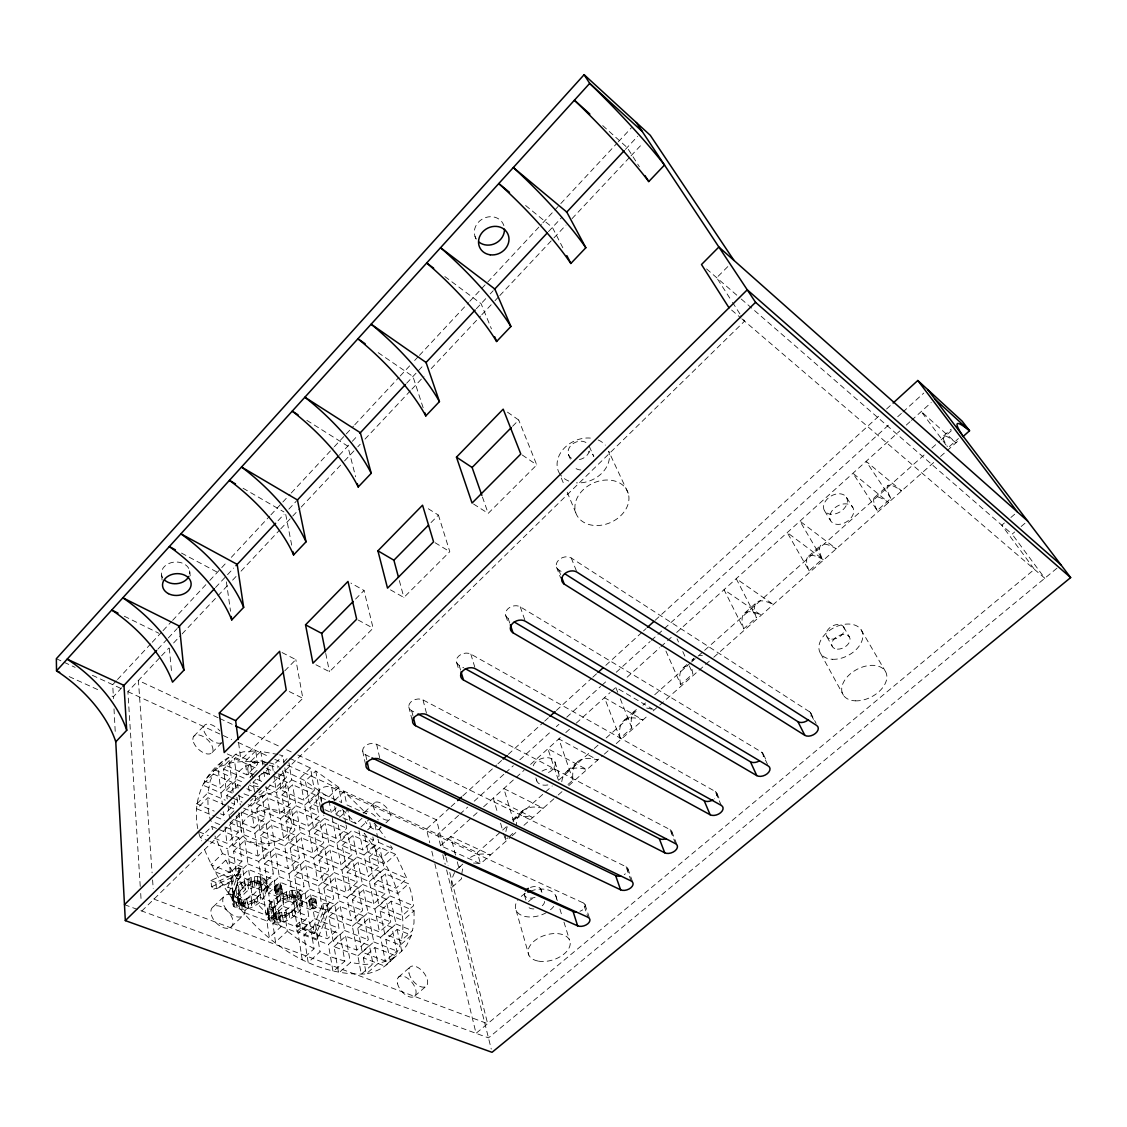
<?xml version="1.0" encoding="UTF-8"?>
<svg xmlns="http://www.w3.org/2000/svg" width="1127" height="1127" viewBox="0 0 1127 1127"><rect width="100%" height="100%" fill="white"/><g stroke="black" fill="none" stroke-linecap="round" stroke-linejoin="round"><path stroke-width="0.75" stroke-dasharray="5 3.75" d="M267.62 890.372C270.663 877.891 256.829 873.157 247.855 879.215C237.6 883.991 228.288 894.627 233.599 906.333C247.081 916.434 272.396 898.642 266.761 882.032M414.088 910.729L413.989 923.083L412.426 930.691L401.212 940.594L384.73 934.029L380.067 911.137L391.139 901.177L414.088 910.729L403.043 920.548M301.487 895.965C293.626 930.338 239.431 915.885 286.314 891.936C301.754 883.878 308.333 907.066 295.739 914.208C288.921 922.661 266.099 929.479 267.338 911.954M281.694 886.033L279.89 888.569L277.087 889.076L274.861 888.189L274.523 886.428L277.58 884.371L281.229 885.202L282.525 893.077L279.411 895.134L275.735 894.317L274.425 887.358M282.525 893.077L281.229 885.202M315.983 899.811L314.151 902.29L311.418 902.797L309.263 901.938L308.967 900.219L311.996 898.205L315.546 899.008L316.898 906.784L313.827 908.799L310.249 908.024L308.84 901.121M275.298 893.5L277.143 890.922L279.876 890.429L282.144 891.33M309.84 907.207L310.629 905.418L312.996 904.291L315.616 904.502L316.997 905.883M238.6 903.939C233.345 892.499 250.729 875.693 261.013 882.427L261.788 891.203C257.872 897.923 246.883 910.419 238.6 903.939L237.882 895.148M196.915 803.79L207.988 792.732L210.2 780.87L213.341 773.995L231.894 782.166L233.19 792.351M261.788 891.203L261.013 882.427M272.748 910.236C275.65 902.614 287.413 890.147 295.866 896.359C294.767 904.601 281.37 917.66 272.945 911.391L272.748 910.236L274.664 922.985M296.993 903.629L296.824 902.473C288.329 896.303 274.875 909.08 273.805 917.519C275.678 920.463 279.876 919.505 282.525 918.266C293.471 912.574 301.275 903.995 295.091 890.922M267.62 888.189C258.041 874.158 230.401 891.598 233.599 906.333M232.866 900.135C244.672 909.348 262.746 896.43 266.761 884.216M268.184 918.096C269.128 904.558 292.978 888.78 302.459 902.065M232.486 874.791L227.865 887.188L228.584 893.387L233.416 895.261L232.683 889.076L240.136 868.452L238.642 867.86L210.904 880.539L211.566 886.766L216.525 888.696L233.233 880.99L232.486 874.791L215.849 882.483L210.904 880.539M232.458 896.486L238.854 878.849L237.572 878.342L213.75 889.217M233.416 895.261L240.91 874.651L240.136 868.452M228.584 893.387L233.233 880.99M313.306 927.451L322.787 903.544L328.211 903.896L329.267 909.954L317.546 939.298L297.035 931.423L296.091 925.323L299.571 922.125L313.306 927.451L314.292 933.522L300.529 928.211L299.571 922.125M314.292 933.522L323.815 909.616L322.787 903.544M317.546 939.298L316.546 933.226L328.211 903.896M390.28 961.232L385.843 939.481L397.127 929.451L411.496 935.199L406.565 945.609L401.719 951.16L384.701 966.05L363.345 957.88L374.897 947.61L396.211 955.921L389.632 960.091L377.883 963.627L366.219 973.925C292.132 977.602 229.246 911.377 203.55 847.152M238.642 901.346C242.559 894.429 253.49 882.187 261.858 888.583L262.056 889.766M237.642 896.585L237.853 897.754C246.095 904.248 257.069 891.739 260.957 885.047M222.498 761.486L204.297 780.912L220.413 787.886L231.26 777.095L228.781 757.443C199.31 773.531 189.195 810.398 201.437 840.798M116.306 680.821L112.714 684.667L113.461 698.641M117.504 679.525L151.06 643.503M152.258 642.221L161.837 631.937M163.035 630.641L171.417 621.639M172.628 620.357L208.565 581.757M209.763 580.475L220.554 568.896M221.751 567.614L226.541 562.458M231.331 557.316L269.677 516.152M270.874 514.87L281.651 503.29M282.849 502.008L290.048 494.288M291.245 492.992L333.169 447.968M334.367 446.686L353.54 426.105M354.737 424.823L399.071 377.221M400.268 375.939L409.862 365.641M414.651 360.499L418.244 356.639M419.441 355.357L468.564 302.614M469.762 301.318L486.54 283.314M487.737 282.032L541.65 224.132M542.848 222.85L559.626 204.846M560.823 203.55L617.145 143.101M618.343 141.805L631.514 127.661M121.772 687.738L113.362 696.725L110.207 695.289M157.836 649.194L167.444 638.91M168.36 637.938L177.207 628.486M215.525 587.519L226.344 575.967M227.541 574.671L233.74 568.064M278.031 520.716L284.032 514.292M288.85 509.15L296.246 501.247M339.326 455.195L351.342 442.347M352.357 441.263L358.062 435.163M406.636 383.25L423.682 365.021M476.355 308.728L485.962 298.444M490.245 293.879L493.175 290.738M548.469 231.641L561.993 217.187M625.4 149.412L637.586 136.381M140.255 886.442L127.886 691.654L160.386 657.055M161.598 655.773L168.811 648.081M173.628 642.953L180.855 635.262M182.053 633.98L227.795 585.265M232.613 580.137L236.219 576.291M241.037 571.164L279.552 530.141M280.75 528.859L300.007 508.347M301.219 507.065L343.341 462.197M344.552 460.915L356.583 448.095M357.794 446.813L360.203 444.249M365.007 439.121L410.749 390.407M411.947 389.125L423.991 376.305M431.218 368.614L480.567 316.067M481.764 314.785L493.795 301.966M495.007 300.684L498.613 296.838M499.825 295.556L552.779 239.149M553.991 237.867L566.022 225.048M572.037 218.638L629.81 157.104M631.021 155.822L641.855 144.284M193.83 736.227L204.396 725.422M512.588 426.288L518.716 420.033L507.432 412.13M284.779 670.833L295.837 659.619L281.102 652.068M355.583 599.057L364.049 590.463L350.92 583.068M431.007 522.604L438.417 515.081L425.442 506.981M212.087 752.54L222.695 741.82M228.781 757.443L218.075 768.177L220.413 787.886M213.341 773.995L202.437 784.927L221.005 792.985L222.428 804.903M235.501 754.287L224.851 764.951L246.94 774.827L257.562 764.303L255.773 750.85L243.108 751.878L235.501 754.287L257.562 764.303M232.247 793.056L226.161 790.393L223.569 769.023L234.247 758.33L258.266 769.192M727.817 266.606L716.687 277.721L731.564 300.881M227.231 753.921L240.91 760.105L302.839 698.303L295.837 659.619M315.94 664.775L329.464 671.734L373.107 628.204L364.049 590.463M390.491 589.858L403.875 597.493L449.8 551.681L438.417 515.081M473.523 504.008L488.174 513.391L536.748 464.902L518.716 420.033M225.654 805.34L207.861 797.719L196.746 808.792L214.539 816.3M255.773 750.85L245.249 761.331L232.514 762.472L221.244 766.121L211.735 772.291M277.89 754.456L260.802 751.385L250.293 761.824L252.462 777.292M221.005 792.985L231.894 782.166M226.161 790.393L237.008 779.645L234.247 758.33M227.203 798.888L226.781 795.493L237.67 784.716L240.713 786.054M257.083 770.361L249.969 777.391A10.312 7.044 -9.5 0 1 253.35 774.277M274.692 776.616L287.16 782.265L290.569 803.354L279.792 813.764L256.111 803.452L253.138 782.194L263.788 771.685L273.143 775.911M279.552 754.893L282.877 755.752L272.452 766.022L273.481 772.699M216.511 828.458L211.707 826.471L200.381 837.615L208.382 840.897M220.483 813.779L223.625 815.117L234.684 804.241L234.261 800.846M230.415 814.342L235.346 809.496L227.26 806.03M283.455 762.204L288.089 757.654M250.504 801.001L252.913 798.649M258.914 792.76L261.323 790.407M230.119 822.865L241.206 812.003L265.972 822.625L269.24 845.335L258.027 856.083L232.909 845.757L230.119 822.865L254.913 833.318L258.027 856.083M141.819 911.01L744.567 321.139L740.848 315.349M228.034 805.692L229.485 817.596L254.195 828.077L251.194 806.073L262.056 795.451L258.999 794.112M256.111 803.452L266.916 792.887L265.958 786.364M269.564 784.956L275.791 787.731L286.371 777.405L282.877 755.752M256.815 808.51L267.662 797.93L291.372 808.383L294.894 830.19L283.919 840.672L259.886 830.486L256.815 808.51L280.567 818.794L283.919 840.672M279.792 813.764L276.538 792.605L287.16 782.265M289.681 758.288L310.488 768.051L314.419 790.14L303.867 800.297L281.158 790.14L291.738 779.842L288.935 762.768M214.581 838.206L226.964 843.306L238.234 832.346L236.177 816.018M281.919 795L292.541 784.688L315.278 794.972L319.011 815.962L308.277 826.176L285.23 816.145L281.919 795L304.699 805.143L308.277 826.176M241.896 861.465L222.498 853.59L211.003 864.761L230.429 872.509L241.896 861.465L238.91 837.798L218.117 829.134M230.429 872.509L227.612 848.758L238.91 837.798M310.488 768.051L300.106 778.137L303.867 800.297M232.909 845.757L244.165 834.839L241.206 812.003M254.195 828.077L265.211 817.399L262.056 795.451M315.757 770.995L319.645 792.52L341.735 802.551L338.79 787.336L315.757 770.995L305.375 781.053L309.108 802.635L318.589 806.876M233.571 851.209L244.869 840.277L270.015 850.744L273.41 874.256L261.971 885.089L236.459 874.918L233.571 851.209L258.759 861.507L261.971 885.089M225.668 860.211L214.13 871.382L231.091 878.158L233.768 900.783L245.461 889.668L242.615 867.114L225.668 860.211L236.698 878.13L245.461 889.668M254.913 833.318L265.972 822.625M259.886 830.486L270.889 819.85L267.662 797.93M260.619 835.713L271.663 825.063L295.739 835.389L299.373 857.957L288.202 868.508L263.788 858.464L260.619 835.713L284.722 845.884L288.202 868.508M280.567 818.794L291.372 808.383M285.23 816.145L296.007 805.777L292.541 784.688M286.019 821.174L296.838 810.792L319.899 820.949L323.759 842.644L312.827 852.928L289.456 843.024L286.019 821.174L309.136 831.191L312.827 852.928M304.699 805.143L315.278 794.972M309.108 802.635L319.645 792.52M231.091 878.158L242.615 867.114M236.459 874.918L247.94 863.916L244.869 840.277M346.088 825.02L346.707 828.232L336.015 838.263L313.588 828.486L309.939 807.467L320.519 797.338L327.436 800.381M237.149 880.567L248.673 869.551L274.213 879.863L277.735 904.234L266.071 915.124L240.15 905.136L237.149 880.567L262.746 890.696L266.071 915.124M258.759 861.507L270.015 850.744M213.397 906.643L225.217 895.345M263.788 858.464L275.016 847.758L271.663 825.063M338.79 787.336L328.394 797.268L304.036 780.194L279.257 768.501M264.549 863.874L275.805 853.153L300.247 863.324L304.008 886.681L292.626 897.303L267.846 887.428L264.549 863.874L289.019 873.89L292.626 897.303M284.722 845.884L295.739 835.389M289.456 843.024L300.416 832.571L296.838 810.792M334.804 800.297L344.059 791.492L366.684 813.891L346.82 804.861L344.059 791.492M290.259 848.222L301.275 837.77L324.675 847.8L328.675 870.227L317.532 880.581L293.809 870.819L290.259 848.222L313.715 858.098L317.532 880.581M309.136 831.191L319.899 820.949M313.588 828.486L324.308 818.315L323.731 815.089M324.9 809.693L331.225 812.525L337.072 806.988M314.447 833.487L325.21 823.302L347.665 833.191L351.849 854.745L340.96 864.846L318.208 855.21L314.447 833.487L336.931 843.235L340.96 864.846M335.635 814.018L342.664 807.355M240.15 905.136L251.842 894.063L248.673 869.551M362.035 818.244L356.217 823.696L336.325 814.807L340.988 810.383M339.579 817.399L347.764 809.665L349.976 820.893M262.746 890.696L274.213 879.863M267.846 887.428L279.271 876.637L275.805 853.153M254.984 901.065L243.249 912.137L266.86 920.942L269.297 937.537L281.13 926.591L278.566 910.038L254.984 901.065L264.859 911.842L281.13 926.591M230.641 927.366A13.538 8.199 46.1 0 0 223.611 907.911A13.538 8.199 46.1 0 0 211.637 915.828A13.538 8.199 46.1 0 0 230.641 927.366L242.559 916.152A13.609 8.1 46.1 0 0 235.402 896.698A13.609 8.1 46.1 0 0 223.54 904.502A13.609 8.1 46.1 0 0 242.559 916.152M268.62 893.035L280.102 882.23L304.91 892.246L308.812 916.434L297.204 927.127L272.03 917.42L268.62 893.035L293.471 902.882L297.204 927.127M289.019 873.89L300.247 863.324M293.809 870.819L304.98 860.31L301.275 837.77M313.715 858.098L324.675 847.8M294.654 876.186L305.868 865.663L329.619 875.566L333.747 898.754L322.392 909.179L298.317 899.571L294.654 876.186L318.448 885.921L322.392 909.179M318.208 855.21L329.14 844.954L325.21 823.302M364.542 812.201L374.882 802.509M336.931 843.235L347.665 833.191M319.096 860.38L330.07 850.11L352.836 859.873L357.16 882.145L346.059 892.316L322.984 882.821L319.096 860.38L341.904 869.988L346.059 892.316M341.171 840.517L351.863 830.514L373.502 840.094L362.852 849.955L341.171 840.517L337.536 821.231M361.006 826.979L369.177 819.343M342.115 845.489L352.836 835.473L374.713 845.109L379.179 866.536L368.332 876.454L346.186 867.072L342.115 845.489L364.021 854.984L368.332 876.454M266.86 920.942L278.566 910.038M272.03 917.42L283.68 906.573L280.102 882.23M367.656 829.824L374.657 823.302L385.124 837.347M293.471 902.882L304.91 892.246M284.539 912.363L287.315 931.212L275.481 942.13L272.847 923.238L284.539 912.363L309.742 922.196L314.039 948.807L302.177 959.556M298.317 899.571L309.7 888.992L305.868 865.663M379.038 829.275L381.349 827.119M385.969 822.837L389.435 819.625A11.27 5.565 47.1 0 0 382.546 804.129A11.27 5.565 47.1 0 0 374.389 809.496A11.27 5.565 47.1 0 0 389.435 819.625M318.448 885.921L329.619 875.566M322.984 882.821L334.113 872.509L330.07 850.11M299.19 905.136L310.615 894.556L334.733 904.277L339.002 928.282L327.436 938.777L302.98 929.352L299.19 905.136L323.336 914.715L327.436 938.777M341.904 869.988L352.836 859.873M346.186 867.072L357.076 856.999L352.836 835.473M323.914 888.161L335.085 877.834L358.189 887.456L362.64 910.489L351.342 920.717L327.929 911.391L323.914 888.161L347.046 897.627L351.342 920.717M364.021 854.984L374.713 845.109M363.345 957.88L366.219 973.925C421.301 962.204 403.79 891.88 381.856 858.281L368.05 852.223L378.7 842.39L378.024 839.206M347.158 872.199L358.076 862.127L380.25 871.622L384.87 893.753L373.826 903.741L351.37 894.5L347.158 872.199L369.36 881.568L373.826 903.741M369.064 857.168L379.743 847.321L395.591 854.308L406.861 878.454L396.056 888.203L373.431 878.609L369.064 857.168L384.927 864.043L395.591 854.308M297.035 931.423L300.529 928.211M302.233 959.922L298.091 932.902L309.742 922.196M302.98 929.352L314.588 918.702L310.615 894.556M390.646 845.743L392.492 848.546L381.856 858.281L364.148 833.078L368.05 852.223M323.336 914.715L334.733 904.277M327.929 911.391L339.269 900.994L335.085 877.834M315.546 924.464L320.026 951.737L308.178 962.444L303.896 935.114L315.546 924.464L340.016 934.001L344.834 961.106L333.029 971.657L328.408 944.511L340.016 934.001M347.046 897.627L358.189 887.456M351.37 894.5L362.457 884.371L358.076 862.127M328.887 916.913L340.269 906.517L363.711 915.969L368.318 939.805L356.808 950.089L333.057 940.946L328.887 916.913L352.357 926.211L356.808 950.089M449.828 807.749L426.429 829.106L429.739 842.728M451.124 806.566L456.322 801.818M462.831 795.873L496.627 765.022M497.923 763.838L501.825 760.274M508.319 754.343L543.425 722.294M544.721 721.111L548.624 717.547M556.414 710.433L591.52 678.384M592.816 677.2L596.718 673.636M605.819 665.339L642.221 632.106M643.517 630.923L646.109 628.542M655.21 620.23L880.102 414.919M886.597 408.988L891.795 404.241M369.36 881.568L380.25 871.622M373.431 878.609L384.265 868.72L379.743 847.321M352.371 899.811L363.5 889.668L385.969 899.022L390.745 921.9L379.489 931.944L356.724 922.858L352.371 899.811L374.882 909.024L379.489 931.944M374.474 883.723L385.349 873.819L408.58 883.779L411.862 895.035L413.51 905.756L402.508 915.547L378.982 905.869L374.474 883.723L397.746 893.528L408.58 883.779M458.59 815.384L437.741 834.318L441.122 847.884M459.886 814.201L467.705 807.101M474.213 801.198L504.192 773.981M505.488 772.798L513.306 765.712M519.829 759.795L551.103 731.409M556.315 726.676L558.922 724.309M566.74 717.209L600.606 686.456M601.917 685.272L607.129 680.539M616.244 672.255L650.124 641.502M651.434 640.319L656.647 635.586M657.943 634.402L889.879 423.851M897.698 416.751L901.6 413.215M902.91 412.031L923.76 393.098M333.057 940.946L344.608 930.493L340.269 906.517M477.101 812.708L440.572 845.701L480.44 863.846L510.756 836.995M483.624 806.819L514.926 778.546M516.236 777.362L524.055 770.29M530.578 764.402L560.584 737.297M565.796 732.592L569.713 729.056M576.235 723.168L610.158 692.527M611.454 691.358L616.68 686.639M627.119 677.214L659.732 647.757M661.028 646.588L672.284 636.417M676.679 632.444L899.755 430.979M906.277 425.09L910.193 421.554M911.489 420.371L931.24 402.55M352.357 926.211L363.711 915.969M356.724 922.858L368.022 912.673L363.5 889.668M374.882 909.024L385.969 899.022M378.982 905.869L390.027 895.923L385.349 873.819M334.043 946.666L345.651 936.199L369.417 945.483L372.995 963.909L361.288 974.249L357.865 955.781L334.043 946.666L338.621 973.066L350.412 962.557L364.26 964.43L372.995 963.909M357.766 928.352L369.092 918.139L391.886 927.338L396.817 950.991L385.349 961.092L362.26 952.202L357.766 928.352L380.588 937.396L385.349 961.092M357.865 955.781L369.417 945.483M362.26 952.202L373.784 941.947L369.092 918.139M380.588 937.396L391.886 927.338M459.083 867.41L462.929 863.972M522.843 810.623L512.207 820.09A79.27 34.712 50.2 0 1 532.747 817.526L493.288 798.085L497.655 813.145M567.233 771.093L578.264 761.274M624.273 720.308L635.698 710.137M683.413 667.649L686.963 664.479M691.71 660.253L694.077 658.14M744.778 612.989L757.09 602.029M808.524 556.231L821.301 544.848M874.749 497.261L888.048 485.413M943.637 435.91L951.188 429.19M384.73 934.029L395.971 924.013L391.139 901.177M473.495 863.043A77.904 37.332 50.7 0 1 480.44 863.846L477.383 852.561L507.601 825.682M512.855 821.005L552.258 785.928M558.837 780.081L592.985 749.68M594.309 748.511L598.24 745.003M606.129 737.988L637.657 709.925M642.911 705.248L645.532 702.91M654.731 694.725L690.203 663.155M691.513 661.986L696.768 657.323M698.078 656.153L703.333 651.476M704.657 650.307L925.352 453.885M931.916 448.039L939.805 441.023M941.115 439.854L952.935 429.331M503.473 833.219L505.417 839.925L507.84 837.784M509.052 836.713L515.081 831.36M567.98 784.491L572.981 780.053A80.975 31.274 49.7 0 1 597.719 760.007L558.823 738.889L572.981 780.053M620.089 738.312A82.158 28.781 49.4 0 1 642.939 719.956L604.466 697.669L620.089 738.312L631.796 727.943A82.454 28.147 49.4 0 1 637.882 708.855M665.944 651.068L680.708 684.624L692.866 673.847A84.004 24.766 49 0 1 691.823 667.508M743.665 628.838A85.286 21.836 48.7 0 1 761.246 615.201L724.027 589.689L743.665 628.838L756.287 617.652A85.61 21.089 48.6 0 1 773.319 604.523L736.227 578.672L756.287 617.652M809.101 570.854A86.948 17.919 48.3 0 1 823.738 559.88L787.238 532.592L809.101 570.854L822.245 559.217A87.286 17.116 48.3 0 1 836.262 548.793L799.931 521.139L822.245 559.217M877.186 510.531A88.681 13.679 48 0 1 888.611 502.445L852.942 473.255L877.186 510.531L890.865 498.416A89.033 12.806 47.9 0 1 901.628 490.921L866.128 461.352L890.865 498.416M949.371 446.588L958.429 438.558M512.081 835.825L517.349 831.163M523.942 825.33L556.907 796.141M558.217 794.972L562.176 791.478M568.769 785.632L603.044 755.287M604.368 754.118L608.312 750.624M616.23 743.609L647.926 715.546M653.139 710.926L658.407 706.263M659.732 705.093L712.461 658.407M713.785 657.238L933.945 462.295M940.538 456.463L959.711 439.488M411.496 935.199L400.226 945.13L385.843 939.481M398.634 977.024L410.172 966.966M414.68 996.099L426.288 986.097M1004.396 522.984L1001.804 525.196L1034.389 569.346L476.045 1033.332L434.289 861.451M1010.905 517.462L1016.103 513.039M741.327 299.092L1012.116 534.156L1014.694 531.958M1021.161 526.492L1025.049 523.21M1056.943 568.219L488.456 1037.882L124.477 904.671M211.566 886.766L239.403 874.045L240.91 874.651M323.815 909.616L329.267 909.954M267.451 764.768L259.097 762.655L245.249 761.331L246.94 774.827M269.114 765.177L277.665 767.881M344.834 961.106L332.676 957.457L320.026 951.737M272.847 923.238L298.091 932.902M303.896 935.114L328.408 944.511M296.091 925.323L316.546 933.226M227.865 887.188L232.683 889.076M251.842 894.063L277.735 904.234M283.68 906.573L308.812 916.434M314.588 918.702L339.002 928.282M344.608 930.493L368.318 939.805M373.784 941.947L396.817 950.991M247.94 863.916L273.41 874.256M279.271 876.637L304.008 886.681M309.7 888.992L333.747 898.754M339.269 900.994L362.64 910.489M368.022 912.673L390.745 921.9M395.971 924.013L412.426 930.691M209.988 841.559L227.612 848.758M380.067 911.137L403.339 920.66M199.099 831.839L208.382 835.656M219.666 824.57L210.383 820.695L208.101 808.679L207.861 797.719M225.851 827.162L238.234 832.346M244.165 834.839L269.24 845.335M275.016 847.758L299.373 857.957M304.98 860.31L328.675 870.227M334.113 872.509L357.16 882.145M362.457 884.371L384.87 893.753M390.027 895.923L413.51 905.756M216.159 816.976L224.259 820.386M196.563 803.65L214.2 811.116M207.988 792.732L225.259 800.184M231.542 802.889L234.684 804.241M243.615 808.087L265.211 817.399M270.889 819.85L294.894 830.19M300.416 832.571L323.759 842.644M329.14 844.954L351.849 854.745M357.076 856.999L379.179 866.536M384.265 868.72L406.861 878.454M226.781 795.493L231.359 797.465M232.895 798.127L242.037 802.1M248.151 804.748L251.194 806.073M238.332 795.704L245.94 799.015M215.172 770.009L231.26 777.095M246.813 788.745L252.913 791.422M237.008 779.645L243.094 782.335M249.166 785.026L259.802 789.731M266.916 792.887L290.569 803.354M296.007 805.777L319.011 815.962M324.308 818.315L346.707 828.232M223.569 769.023L245.996 779.011M253.138 782.194L259.379 784.97M265.62 787.745L276.538 792.605M309.939 807.467L317.87 811.003M257.125 779.377L263.338 782.166M378.7 842.39L392.492 848.546M69.17 676.609L100.726 690.978M266.183 768.22L277.059 773.164M278.608 773.869L286.371 777.405M291.738 779.842L314.419 790.14M56.35 658.717L62.619 661.605M64.183 662.324L75.143 667.367M92.358 675.298L124.858 690.259M127.886 691.654L231.655 739.439M238.051 742.383L268.381 756.344M274.763 759.288L281.158 762.218M287.54 765.163L477.383 852.561M321.674 800.888L321.054 797.493A8.509 5.762 -11.7 0 1 319.843 789.421A8.509 5.762 -11.7 0 1 331.704 787.308L583.237 902.896L587.9 917.223M218.117 717.744L138.396 680.469L152.089 872.89M219.723 718.477L234.064 725.196M250.011 732.649L280.313 746.807M286.681 749.793L291.47 752.033M297.852 755.005L436.558 819.864L443.799 848.73M631.134 880.976L626.048 866.762L376.643 744.285A8.593 5.959 -13 0 0 364.669 746.384A8.593 5.959 -13 0 0 365.669 754.794L370.417 757.09M124.322 616.23L158.921 633.289M289.273 691.569L302.839 698.303M675.58 843.714L670.044 829.627L423.005 699.923A8.706 6.17 -14.6 0 0 410.89 701.98A8.706 6.17 -14.6 0 0 411.679 710.757L416.356 713.166M181.503 553.089L218.06 572.615M358.161 620.019L373.107 628.204M721.28 805.396L715.251 791.45L470.847 654.125A8.819 6.396 -16.6 0 0 458.604 656.153A8.819 6.396 -16.6 0 0 459.154 665.31L463.746 667.846M243.052 488.245L283.919 511.926M767.557 764.458L761.753 752.202L520.237 606.847A8.946 6.607 -18.9 0 0 507.868 608.848A8.946 6.607 -18.9 0 0 508.164 618.399L511.193 620.188M314.039 948.807L298.204 939.34L287.315 931.212M435.05 542.707L449.8 551.681M306.854 420.357L347.792 446.137L355.597 476.777M813.511 719.392L809.595 711.813L571.262 558.006A9.086 6.832 -21.6 0 0 558.767 559.964A9.086 6.832 -21.6 0 0 558.795 569.938L561.753 571.826M522.252 454.998L536.748 464.902M378.193 352.666L412.961 376.488L423.132 407.72M444.827 276.552L481.088 303.67L491.442 328.887M525.591 205.494L552.413 227.429L562.838 247.799M731.606 310.038L741.002 318.096M741.975 318.927L1044.799 578.25L1012.116 534.156M706.559 268.93L739.988 297.951M602.72 125.604L627.147 147.538L639.375 166.768M342.453 809.538L356.217 823.696M946.004 444.954L921.252 411.552L956.02 442.756A90.484 9.072 47.6 0 0 947.356 446.602M732.494 302.332L739.918 313.912M846.476 497.401A12.848 9.115 -31.4 0 1 833.966 514.123A12.848 9.115 -31.4 0 1 825.936 500.529A12.848 9.115 -31.4 0 1 846.476 497.401L852.843 507.46A12.946 9.129 -31.2 0 1 840.207 524.238A12.946 9.129 -31.2 0 1 832.163 510.63A12.946 9.129 -31.2 0 1 852.843 507.46M824.499 510.714L830.669 520.843M861.197 629.937L885.258 671.114M843.63 626.922L849.349 636.882M826.908 636.769L832.487 646.785M820.724 653.674L843.489 695.331M810.609 712.771L816.103 723.379M222.498 853.59L214.947 835.98M763.388 754.273L767.008 761.937M628.218 493.26A28.02 21.54 -24.3 0 0 583.349 489.625A28.02 21.54 -24.3 0 0 594.197 525.45A28.02 21.54 -24.3 0 0 628.218 493.26L608.693 451.237A27.104 21.371 -24.6 0 1 576.432 482.835M677.059 638.84L678.496 642.01M682.807 651.561L684.962 656.337M689.273 665.888L692.866 673.847M589.238 446.32L593.802 456.449A11.298 8.903 -24.6 0 0 588.548 451.758M716.941 793.436L720.294 801.184M474.988 236.388L476.186 239.192M568.487 454.73L570.375 459.098M561.288 478.031L564.585 485.934M567.219 492.245L575.784 512.799M571.262 558.006L576.883 572.093M617.723 692.288L615.807 687.428L654.167 710.024A82.454 28.147 49.4 0 0 646.687 708.066M620.287 698.782L631.796 727.943M671.777 831.515L676.707 844.038M558.795 569.938L560.612 574.657M556.499 567.163L560.739 578.165M627.824 868.565L632.923 882.765M482.441 496.993L488.174 513.391M520.237 606.847L525.252 621.202M211.707 826.471L212.792 829.641M508.164 618.399L509.784 623.203M505.812 615.751L508.502 623.766M554.921 761.908L558.64 772.981M558.386 780.138L547.891 748.765L586.885 769.6A80.679 31.866 49.8 0 0 561.725 781.955M585.068 904.615L589.21 917.35M535.846 777.898L536.861 781.081M555.822 895.852L557.851 902.417M559.894 908.982L561.922 915.547M563.965 922.111L569.558 940.157M470.847 654.125L475.27 668.734M540.974 889.316L541.904 892.387M513.799 821.935L503.839 788.548L543.214 808.256A79.538 34.162 50.1 0 0 516.251 825.936M459.154 665.31L460.591 670.199M456.745 662.803L459.112 670.945M524.576 895.416L525.929 900.036M500.571 823.189L502.994 831.557M516.138 910.419L528.831 955.118M399.338 580.546L403.875 597.493M423.005 699.923L426.879 714.743M455.533 855.069L450.758 836.488L490.555 854.886A78.157 36.839 50.6 0 0 469.353 858.253M457.28 861.831L459.45 870.283M411.679 710.757L412.933 715.715M408.777 706.812L412.102 720.04M445.926 857.224L448.053 865.719M449.758 872.509L487.653 1023.696L153.962 899.135L153.709 895.627M442.812 854.675L445.207 864.324M446.616 869.931L491.259 1049.11M431.81 851.237L433.867 859.746M376.643 744.285L380.01 759.316M365.669 754.794L366.754 759.823M362.683 751.033L365.542 764.444M374.995 824.894L377.686 837.629M397.127 929.451L401.719 951.16M369.839 822.541L371.501 830.514M372.84 836.91L373.502 840.094M325.745 653.406L329.464 671.734M358.992 830.754L362.852 849.955M334.649 806.425L336.325 814.807M343.284 810.567L345.778 823.414M285.751 514.49L291.949 546.496M331.704 787.308L334.578 802.523M374.897 947.61L377.883 963.627M329.028 800.663L331.225 812.525M332.127 817.343L336.015 838.263M320.519 797.338L321.392 802.185M345.651 936.199L350.412 962.557M317.997 793.915L320.434 807.481M315.546 899.008L316.898 906.784M314.602 898.416L316.25 907.658M313.362 898.134L315.166 908.376M311.996 898.205L313.827 908.799M310.686 898.613L312.418 908.883M309.629 899.332L311.165 908.601M308.967 900.219L310.249 908.024M283.891 775.094L291.456 822.386A25.498 16.919 -10 0 1 256.266 843.405A25.498 16.919 -10 0 1 251.279 814.539A25.498 16.919 -10 0 1 291.456 822.386M300.867 894.176L302.402 904.192M299.557 892.725L300.529 898.825M300.726 900.431L301.698 906.531M297.57 891.612L298.528 897.726M299.388 902.882L300.345 908.982M278.749 774.728L281.158 790.14M297.401 905.446L298.359 911.546M295.218 895.444L296.697 905.023M294.105 894.782L295.049 900.896M292.386 890.739L293.33 896.853M292.654 894.429L293.598 900.529M293.851 902.248L295.739 914.208M273.734 774.376L275.791 787.731M291.034 894.429L291.963 900.543M289.456 891.077L290.386 897.205M291.893 910.56L292.823 916.674M289.23 894.796L290.146 900.91M269.226 774.334L268.001 766.177A10.242 7.044 -9.4 0 1 261.774 774.136M287.23 895.528L288.16 901.642M286.314 891.936L287.23 898.064M288.878 912.631L289.794 918.744M285.849 909.7L286.751 915.814M283.088 893.26L284.004 899.388M285.737 914.335L286.652 920.463M282.976 897.965L283.877 904.093M260.802 751.385L262.816 765.092M263.788 771.685L265 779.842M280.257 884.596L281.158 890.724M279.89 888.569L280.778 894.697M278.989 884.301L279.876 890.429M279.933 895.007L280.834 901.135M278.524 888.992L279.411 895.134M282.497 915.673L283.398 921.801M277.58 884.371L278.482 890.513M281.623 912.137L282.525 918.266M277.087 889.076L277.989 895.218M276.256 884.794L277.143 890.922M279.651 912.884L280.538 919.012M275.185 885.512L276.693 894.923M276.862 897.177L277.749 903.305M259.21 775.714L260.379 783.885M279.341 916.561L280.214 922.689M274.523 886.428L275.735 894.317M277.89 913.293L278.763 919.421M276.312 913.335L277.186 919.463M274.903 905.516L275.777 911.658M273.847 899.755L274.72 905.883M276.439 916.955L277.312 923.083M274.946 913.011L275.805 919.153M274.706 912.926L275.58 919.054M273.593 912.278L274.467 918.42M273.03 908.841L273.889 914.983M226.4 581.87L230.528 611.271M271.241 902.445L272.1 908.587M271.424 916.237L272.283 922.379M266.085 880.201L266.944 886.357M269.283 905.023L270.142 911.165M266.085 886.625L266.944 892.767M264.718 878.708L265.563 884.864M269.381 915.152L270.241 921.294M267.987 907.489L268.832 913.631M264.76 889.133L265.606 895.275M268.029 913.715L268.874 919.857M267.324 909.827L268.17 915.983M247.841 769.713L248.968 777.912M262.647 877.567L263.507 883.723M248.504 786.28L249.616 794.465M260.098 876.848L260.943 883.004M260.337 881.483L261.168 887.653M259.168 880.807L259.999 886.963M260.168 894.458L260.999 900.614M259.069 888.456L259.9 894.613M257.322 876.651L258.153 882.821M257.689 880.426L258.52 886.597M238.614 742.961L240.91 760.105M256.012 880.426L256.843 886.597M257.252 896.965L258.069 903.136M254.336 876.989L255.153 883.159M254.167 880.793L254.984 886.963M252.152 881.539L252.955 887.71M254.209 899.092L255.012 905.263M251.124 877.863L251.941 884.033M237.67 784.716L238.107 788.097M238.98 794.887L240.305 805.058M251.039 896.064L251.842 902.234M251.039 900.825L251.828 906.996M247.855 879.215L248.644 885.385M235.149 783.702L236.022 790.534M236.895 797.367L237.994 805.904M238.868 812.736L241.277 831.515M247.827 884.033L248.63 890.203M247.743 902.178L248.532 908.362M244.658 880.99L245.447 887.174M246.771 898.557L247.546 904.727M244.77 899.318L245.545 905.502M244.517 903.093L245.292 909.264M241.558 883.202L242.319 889.386M242.967 899.726L243.728 905.911M238.642 867.86L239.403 874.045M241.361 899.769L242.122 905.953M241.558 903.488L242.319 909.672M239.727 891.753L240.488 897.937M238.53 885.836L239.29 892.021M239.699 899.346L240.699 905.615M238.544 898.684L239.29 904.868M238.854 903.361L239.6 909.545M235.909 888.583L236.656 894.782M236.402 902.727L237.149 908.911M233.965 891.218L234.712 897.416M234.289 901.6L235.036 907.798M223.231 811.708L223.625 815.117M225.034 826.936L226.964 843.306M232.683 893.739L233.416 899.938M232.063 896.148L232.852 904.516M189.632 570.811L190.576 579.123M215.849 882.483L216.525 888.696M169.318 648.138L171.572 671.96M161.598 575.094L162.077 580.109M152.582 879.891L153.216 888.639M140.706 893.457L141.143 900.487M114.01 708.869L115.306 733.156M454.688 872.523A77.904 37.332 50.7 0 0 451.124 888.034L461.619 878.736A78.157 36.839 50.6 0 1 463.507 866.536M456.689 869.72A77.904 37.332 50.7 0 1 461.859 865.564M533.212 765.825A11.538 7.762 -18.5 0 1 544.933 757.795A11.538 7.762 -18.5 0 1 555.259 763.162A11.538 7.762 -18.5 0 1 547.102 773.066M542.002 771.136A11.622 7.748 -18.5 0 1 555.681 769.91A11.622 7.748 -18.5 0 1 557.555 779.222M547.849 784.956A11.622 7.748 -18.5 0 1 536.438 779.095M505.417 839.925A79.27 34.712 50.2 0 1 505.417 835.544M505.882 831.571A79.27 34.712 50.2 0 1 508.178 824.908M692.612 660.746A84.004 24.766 49 0 1 693.711 658.675M699.613 655.463A84.004 24.766 49 0 1 702.375 655.407M680.708 684.624A83.694 25.442 49.1 0 1 687.85 665.93M553.737 906.39A21.174 13.045 -17.4 0 1 550.497 909.757M546.285 912.673A21.174 13.045 -17.4 0 1 521.491 915.307A21.174 13.045 -17.4 0 1 517.969 899.839M521.223 896.402A21.174 13.045 -17.4 0 1 525.478 893.429M530.479 891.119A21.174 13.045 -17.4 0 1 556.499 899.191M282.313 770.924A24.752 16.905 -9.5 0 1 277.327 789.365A24.752 16.905 -9.5 0 1 251.659 796.056M248.715 795.479A24.752 16.905 -9.5 0 1 242.22 792.859M236.853 787.843A24.752 16.905 -9.5 0 1 241.587 769.149A24.752 16.905 -9.5 0 1 267.634 762.458M269.142 762.725A24.752 16.905 -9.5 0 1 279.186 767.318M568.741 481.06A27.104 21.371 -24.6 0 1 560.626 475.03M559.823 473.903A27.104 21.371 -24.6 0 1 563.091 449.434A27.104 21.371 -24.6 0 1 590.379 438.079M598.169 439.981A27.104 21.371 -24.6 0 1 605.312 445.123M544.538 901.459A8.819 5.438 -17.4 0 1 542.101 905.883M533.874 908.94A8.819 5.438 -17.4 0 1 527.718 906.207M528.478 901.811A8.819 5.438 -17.4 0 1 535.86 897.543M258.21 786.519A10.312 7.044 -9.5 0 1 250.109 782.913M263.549 772.474A10.312 7.044 -9.5 0 1 269.057 775.869M580.828 469.987A11.298 8.903 -24.6 0 1 574.052 466.93M589.379 451.054A11.2 8.889 -24.7 0 1 579.193 459.619M571.459 458.309A11.2 8.889 -24.7 0 1 572.009 444.404A11.2 8.889 -24.7 0 1 588.097 444.306M254.026 774.798A10.242 7.044 -9.4 0 1 249.87 764.261A10.242 7.044 -9.4 0 1 266.028 762.937M530.451 887.4A8.762 5.438 -17.4 0 1 539.467 887.639A8.762 5.438 -17.4 0 1 540.199 893.711M535.086 897.303A8.762 5.438 -17.4 0 1 524.492 892.528M583.237 902.896A7.382 4.494 -18.4 0 1 579.954 911.306M626.048 866.762A7.48 4.621 -19.7 0 1 624.259 874.637M670.044 829.627A7.579 4.747 -21 0 1 669.565 836.713M715.251 791.45A7.692 4.874 -22.5 0 1 714.574 798.818M761.753 752.202A7.819 5.001 -24.1 0 1 762.162 758.513M809.595 711.813A7.959 5.142 -25.8 0 1 809.792 718.392M475.988 238.586A15.454 13.82 -28.8 0 1 483.779 218.286A15.454 13.82 -28.8 0 1 503.868 225.611M162.682 577.771A14.214 10.861 -4 0 1 173.333 562.232A14.214 10.861 -4 0 1 189.716 573.643M380.447 826.556A11.228 5.649 47.1 0 1 374.601 829.416A11.228 5.649 47.1 0 1 365.233 821.498M363.528 813.271A11.228 5.649 47.1 0 1 378.263 819.963M221.329 742.862A12.298 6.494 42.8 0 1 207.199 736.438A12.298 6.494 42.8 0 1 205.72 724.436A12.298 6.494 42.8 0 1 219.864 730.916M855.379 700.839A24.174 15.539 -27.7 0 0 886.71 674.918A24.174 15.539 -27.7 0 0 850.758 673.509A24.174 15.539 -27.7 0 0 855.379 700.839M538.452 961.134A21.737 12.946 -17.6 0 0 570.234 943.482A21.737 12.946 -17.6 0 0 538.762 937.96A21.737 12.946 -17.6 0 0 538.452 961.134M832.43 659.281A23.484 15.567 -28.1 0 0 862.676 633.74A23.484 15.567 -28.1 0 0 827.514 632.008A23.484 15.567 -28.1 0 0 832.43 659.281M837.431 649.152A9.791 6.494 -28.1 0 0 849.969 638.46A9.791 6.494 -28.1 0 0 835.29 637.826A9.791 6.494 -28.1 0 0 837.431 649.152M831.825 639.136A9.72 6.494 -28.2 0 0 844.264 628.5A9.72 6.494 -28.2 0 0 829.669 627.824A9.72 6.494 -28.2 0 0 831.825 639.136M193.534 742.313A12.242 6.579 42.7 0 0 210.707 753.597A12.242 6.579 42.7 0 0 204.536 737.354A12.242 6.579 42.7 0 0 193.534 742.313M397.394 983.181A12.467 6.832 50.9 0 0 413.102 996.986A12.467 6.832 50.9 0 0 409.355 979.617A12.467 6.832 50.9 0 0 397.394 983.181M408.988 973.094A12.51 6.748 50.8 0 0 424.738 986.97A12.51 6.748 50.8 0 0 420.85 969.629A12.51 6.748 50.8 0 0 408.988 973.094"/><path stroke-width="1.5" d="M733.987 260.422L650.279 135.31L584.124 74.692L56.35 658.717L56.533 670.861A98.937 57.562 38.1 0 1 115.771 741.834L126.717 730.324L123.97 685.385L67.183 659.14A99.345 56.899 38.3 0 1 126.717 730.324M122.97 686.456L156.625 650.476M178.263 627.359L214.327 588.815M235.966 565.684L275.622 523.28M297.26 500.163L338.128 456.477M359.767 433.346L405.438 384.532M425.865 362.683L475.157 310.01M494.387 289.456L547.271 232.923M566.501 212.369L624.189 150.694M183.94 670.171A101.472 53.293 39.4 0 0 122.843 597.803L179.418 626.119L183.94 670.171L172.53 682.159A101.05 54.026 39.2 0 0 111.742 610.031L118.039 613.13M175.418 549.835L169.318 546.581A103.29 50.095 40.3 0 1 231.753 619.92L243.657 607.397L237.191 564.373L180.898 533.832A103.74 49.264 40.5 0 1 243.657 607.397M235.487 483.863L229.429 480.356A105.642 45.7 41.2 0 1 293.584 554.921L306.023 541.848L297.443 499.965L241.53 467.029A106.121 44.784 41.4 0 1 306.023 541.848M298.077 414.835L292.231 411.158A108.136 40.826 42.1 0 1 358.203 486.991L371.22 473.312L360.344 432.726L304.882 397.225A108.643 39.811 42.3 0 1 371.22 473.312M365.162 343.735L357.921 338.776A110.784 35.402 42.9 0 1 425.809 415.933L439.431 401.606L426.076 362.471L371.149 324.196A111.319 34.275 43.1 0 1 439.431 401.606M433.67 268.212L426.696 262.985A113.573 29.372 43.7 0 1 496.613 341.509L510.897 326.492L494.809 288.991L440.558 247.715A114.137 28.119 43.9 0 1 510.897 326.492M509.503 192.337L498.782 183.56A116.518 22.667 44.5 0 1 570.854 263.479L585.829 247.729L566.782 212.059L513.32 167.529A117.123 21.272 44.7 0 1 585.829 247.729M589.858 114.066L574.418 100.218A119.659 15.215 45.3 0 1 648.772 181.574L664.507 165.035A120.307 13.665 45.5 0 0 589.689 83.384L584.124 74.692M456.463 457.153L503.191 409.157L520.801 454.012L472.058 503.065L456.463 457.153L472.114 467.48L481.863 495.359M219.314 712.997L279.637 651.321L286.258 690.076L224.203 752.54L219.314 712.997L235.628 720.66L238.149 739.523M305.544 624.823L347.989 581.419L356.667 619.202L312.94 663.225L305.544 624.823L321.702 633.402L325.407 651.744M377.911 550.821L422.555 505.192L433.571 541.805L387.519 588.153L377.911 550.821L393.901 560.204L398.437 577.151M472.114 467.48L511.362 427.527M235.628 720.66L283.553 672.072M321.702 633.402L353.16 601.508M393.901 560.204L428.528 525.112M124.477 904.671L747.257 289.808L1060.986 564.881M927.662 389.548L1070.65 577.587L492.048 1052.308L125.322 920.618L755.555 302.332L636.304 122.519M457.632 800.621L461.521 797.071M503.121 759.091L507.023 755.527M549.92 716.363L555.118 711.616M598.014 672.453L603.213 667.705M647.419 627.359L653.914 621.428M893.091 403.057L917.801 380.503L962.134 421.146L969.544 430.782L962.951 436.614M323.829 812.75L577.63 925.831A7.452 4.494 -18.4 0 0 587.801 923.788A7.452 4.494 -18.4 0 0 587.9 917.223L334.578 802.523A8.593 5.762 -11.8 0 0 322.618 804.678A8.593 5.762 -11.8 0 0 323.829 812.75L322.294 804.284M329.028 801.1L573.079 911.475A7.382 4.494 -18.4 0 0 576.263 912.039M59.689 672.298L56.533 670.861L589.689 83.384L642.221 131.422M235.656 725.943L246.827 731.155M368.909 769.868L620.597 889.809A7.537 4.621 -19.7 0 0 630.852 887.794A7.537 4.621 -19.7 0 0 631.134 880.976L380.01 759.316A8.678 5.973 -13.1 0 0 367.923 761.458A8.678 5.973 -13.1 0 0 368.909 769.868L367.106 761.5M371.995 757.851L615.61 875.566A7.48 4.621 -19.7 0 0 620.653 875.989M415.426 725.633L664.747 852.801A7.65 4.747 -21 0 0 675.101 850.786A7.65 4.747 -21 0 0 675.58 843.714L426.879 714.743A8.791 6.184 -14.7 0 0 414.666 716.842A8.791 6.184 -14.7 0 0 415.426 725.633L413.341 717.364M417.906 713.969L659.309 838.671A7.579 4.747 -21 0 0 666.24 838.629M463.451 679.975L710.137 814.751A7.762 4.874 -22.5 0 0 720.576 812.75A7.762 4.874 -22.5 0 0 721.28 805.396L475.27 668.734A8.903 6.396 -16.7 0 0 462.915 670.804A8.903 6.396 -16.7 0 0 463.451 679.975L461.056 671.833M465.282 668.691L704.22 800.762A7.692 4.874 -22.5 0 0 712.982 799.916M513.039 632.81L756.809 775.615A7.889 5.001 -24.1 0 0 767.346 773.643A7.889 5.001 -24.1 0 0 768.29 765.994L525.252 621.202A9.03 6.621 -18.9 0 0 512.757 623.245A9.03 6.621 -18.9 0 0 513.039 632.81L510.334 624.809M514.222 621.977L750.413 761.782L756.809 775.615M564.261 584.096L804.847 735.339A8.03 5.128 -25.7 0 0 815.469 733.395A8.03 5.128 -25.7 0 0 816.652 725.45L576.883 572.093A9.185 6.847 -21.6 0 0 564.275 574.094A9.185 6.847 -21.6 0 0 564.261 584.096L561.838 577.799M564.726 573.713L797.916 721.674L804.847 735.339M755.555 302.332L1070.65 577.587M1027.627 521.012L718.871 247.01L701.501 264.535L729.014 307.826M934.973 399.169L969.544 430.782A90.85 8.128 47.5 0 0 962.317 435.121M917.801 380.503L1017.399 511.94M645.01 175.657L648.772 181.574M566.839 255.632L570.854 263.479M704.22 800.762L710.137 814.751M494.683 336.776L496.613 341.509M659.309 838.671L664.747 852.801M615.61 875.566L620.597 889.809M424.738 412.637L425.809 415.933M573.079 911.475L577.63 925.831M357.329 483.596L358.203 486.991M444.658 852.125L445.503 855.534M292.921 551.554L293.584 554.921M231.26 616.455L231.753 619.92M115.701 740.538L125.322 920.618M527.915 892.175A21.174 13.045 -17.4 0 1 530.479 891.119M525.309 891.02A8.762 5.438 -17.4 0 1 528.394 888.358M759.218 760.979A7.819 5.001 -24.1 0 1 750.413 761.782M808.453 719.759A7.959 5.142 -25.8 0 1 797.916 721.674M504.487 229.204A15.454 13.82 -28.8 0 1 495.626 243.249A15.454 13.82 -28.8 0 1 479.144 242.206M188.843 576.418A14.214 10.861 -4 0 1 164.655 580.123M490.175 254.801A15.609 13.876 -28.5 0 0 508.376 235.289A15.609 13.876 -28.5 0 0 482.736 231.852A15.609 13.876 -28.5 0 0 490.175 254.801M168.374 593.619A14.327 10.89 -4.3 0 0 191.055 585.279A14.327 10.89 -4.3 0 0 171.022 574.77A14.327 10.89 -4.3 0 0 168.374 593.619"/></g></svg>
